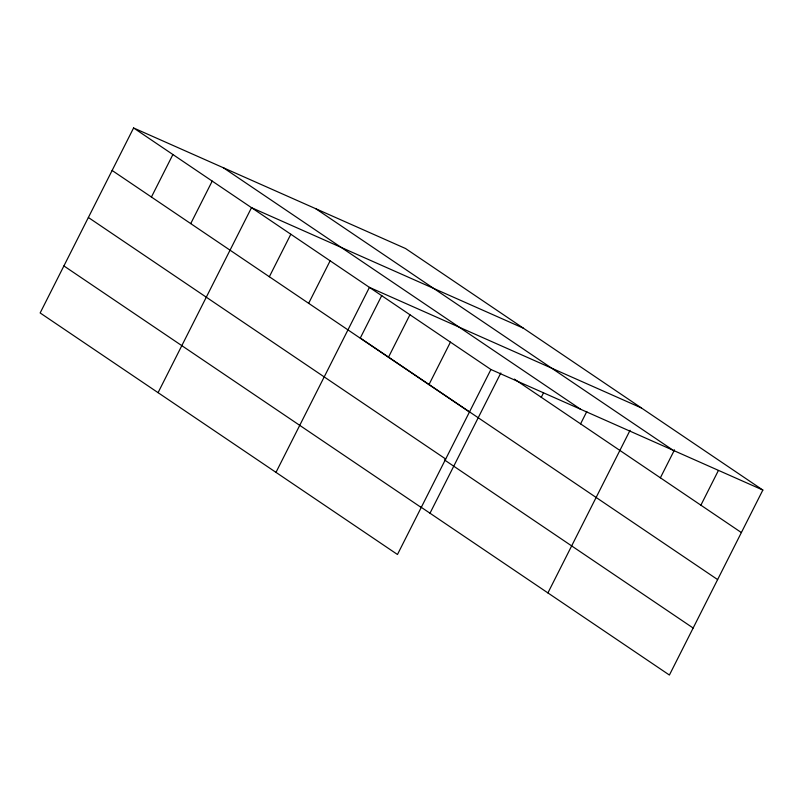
<?xml version="1.0" encoding="UTF-8"?>
<svg xmlns="http://www.w3.org/2000/svg" width="803" height="803" viewBox="0 0 803 803"><rect width="100%" height="100%" fill="white"/><g stroke="black" fill="none" stroke-linecap="round" stroke-linejoin="round"><path stroke-width="1.2" d="M133.599 127.958L40.15 312.949L397.475 554.492L490.924 369.5L133.599 127.958L405.525 248.508L762.85 490.051L669.401 675.042L420.682 506.914M151.426 197.036L172.906 154.527M190.733 223.605L212.213 181.097M158.071 392.657L251.52 207.666L523.446 328.216M269.346 276.744L290.827 234.235M308.653 303.313L330.133 260.804M275.981 472.375L369.43 287.374L641.356 407.924M381.786 295.494L360.296 338.033L717.621 579.585M388.461 357.265L409.931 314.746M428.953 384.637L450.433 342.128M429.996 513.207L500.831 372.963M541.272 397.294L543.531 392.818M580.579 423.864L586.792 411.558M547.907 592.925L630.054 430.298M660.377 477.815L674.51 449.841M700.878 505.187L718.394 470.508M490.924 369.5L762.85 490.051M315.79 208.72L673.115 450.272M223.334 167.737L580.659 409.279M514.382 379.116L741.38 532.56M112.119 170.467L469.454 412.009M88.37 217.483L445.695 459.035M444.43 459.898L693.15 628.026M63.899 265.934L421.224 507.476"/></g></svg>
